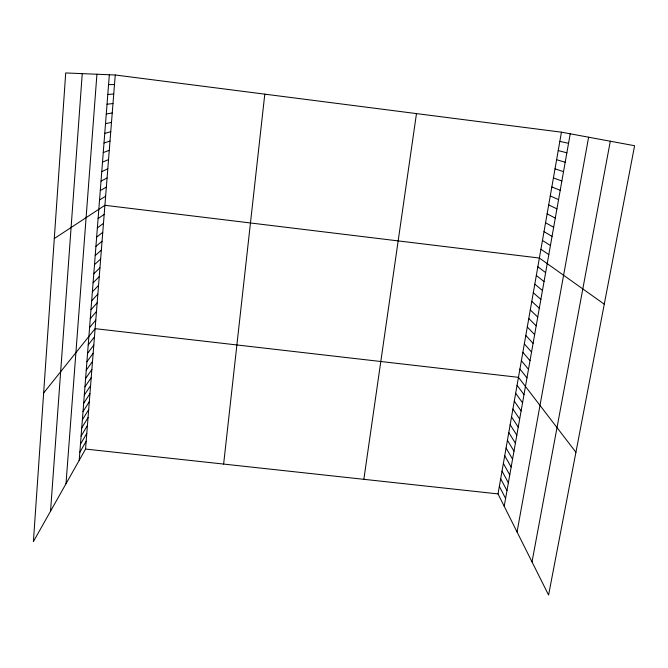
<?xml version="1.0" encoding="UTF-8"?>
<svg xmlns="http://www.w3.org/2000/svg" width="668" height="668" viewBox="0 0 668 668"><rect width="100%" height="100%" fill="white"/><g stroke="black" fill="none" stroke-linecap="round" stroke-linejoin="round"><path stroke-width="1" d="M50.551 511.17L82.239 73.639M65.998 483.766L96.927 74.24M79.208 460.319L109.335 74.749M85.554 449.055L115.255 74.991L65.706 72.954L33.4 541.606L85.554 449.055L498.027 493.911L548.587 595.046L634.6 145.724L561.446 132.172L115.255 74.991M223.63 464.068L264.795 94.155M363.851 479.323L416.481 113.593M498.027 493.911L561.446 132.172M504.206 506.277L570.23 133.8M517.049 531.97L588.617 137.207M532.02 561.905L610.293 141.224M79.843 452.269L86.18 441.222M80.469 444.195L86.798 433.373M81.104 436.087L87.424 425.491M81.738 427.954L88.059 417.584M82.373 419.788L88.685 409.643M83.016 411.588L89.32 401.677M83.659 403.363L89.955 393.677M84.302 395.105L90.589 385.653M84.953 386.822L91.232 377.604M85.604 378.505L91.875 369.513M86.255 370.156L92.518 361.405M86.907 361.772L93.161 353.263M87.566 353.355L93.812 345.089M88.226 344.913L94.464 336.889M43.645 392.976L95.115 328.656L518.468 377.336L575.916 452.269M89.579 327.587L95.8 320.064M90.272 318.703L96.484 311.438M90.973 309.785L97.169 302.779M91.675 300.825L97.862 294.087M92.376 291.841L98.555 285.361M93.077 282.814L99.248 276.602M93.787 273.755L99.95 267.81M94.497 264.653L100.643 258.984M95.215 255.518L101.352 250.124M95.933 246.35L102.054 241.231M96.651 237.14L102.763 232.297M97.369 227.897L103.473 223.337M98.096 218.611L104.191 214.336M54.292 238.534L104.909 205.301L539.377 258.04L604.264 304.182M99.557 199.941L105.627 196.233M100.292 190.539L106.354 187.123M101.027 181.112L107.08 177.98M101.77 171.634L107.807 168.804M102.513 162.124L108.542 159.594M103.256 152.58L109.268 150.342M104.008 142.985L110.011 141.057M104.759 133.358L110.746 131.73M105.511 123.697L111.489 122.369M106.27 113.986L112.241 112.967M107.039 104.241L112.984 103.532M107.798 94.447L113.744 94.054M108.567 84.619L114.495 84.544M559.826 141.391L568.543 143.311M558.223 150.576L566.865 152.797M556.619 159.719L565.186 162.232M555.016 168.837L563.525 171.634M553.43 177.913L561.863 181.003M551.843 186.948L560.21 190.322M550.265 195.958L558.565 199.615M548.687 204.926L556.92 208.867M547.125 213.869L555.292 218.085M545.564 222.77L553.663 227.262M544.011 231.637L552.044 236.405M542.458 240.472L550.432 245.507M540.913 249.273L548.82 254.583M537.849 266.774L545.622 272.611M536.32 275.466L544.036 281.579M534.801 284.134L542.458 290.505M533.289 292.768L540.88 299.398M531.786 301.368L539.31 308.257M530.283 309.944L537.74 317.075M528.78 318.477L536.187 325.867M527.294 326.978L534.634 334.618M525.808 335.453L533.089 343.344M524.33 343.895L531.544 352.028M522.852 352.303L530.016 360.687M521.382 360.678L528.488 369.304M519.921 369.02L526.968 377.896M517.065 385.302L523.996 394.638M515.679 393.243L522.551 402.804M514.293 401.151L521.107 410.937M512.907 409.033L519.671 419.045M511.529 416.882L518.243 427.119M510.16 424.714L516.815 435.169M508.791 432.513L515.395 443.185M507.43 440.279L513.976 451.167M506.077 448.019L512.565 459.133M504.724 455.735L511.162 467.057M503.371 463.425L509.759 474.956M502.027 471.09L508.365 482.83M500.691 478.722L506.979 490.671M499.355 486.329L505.592 498.487"/></g></svg>
